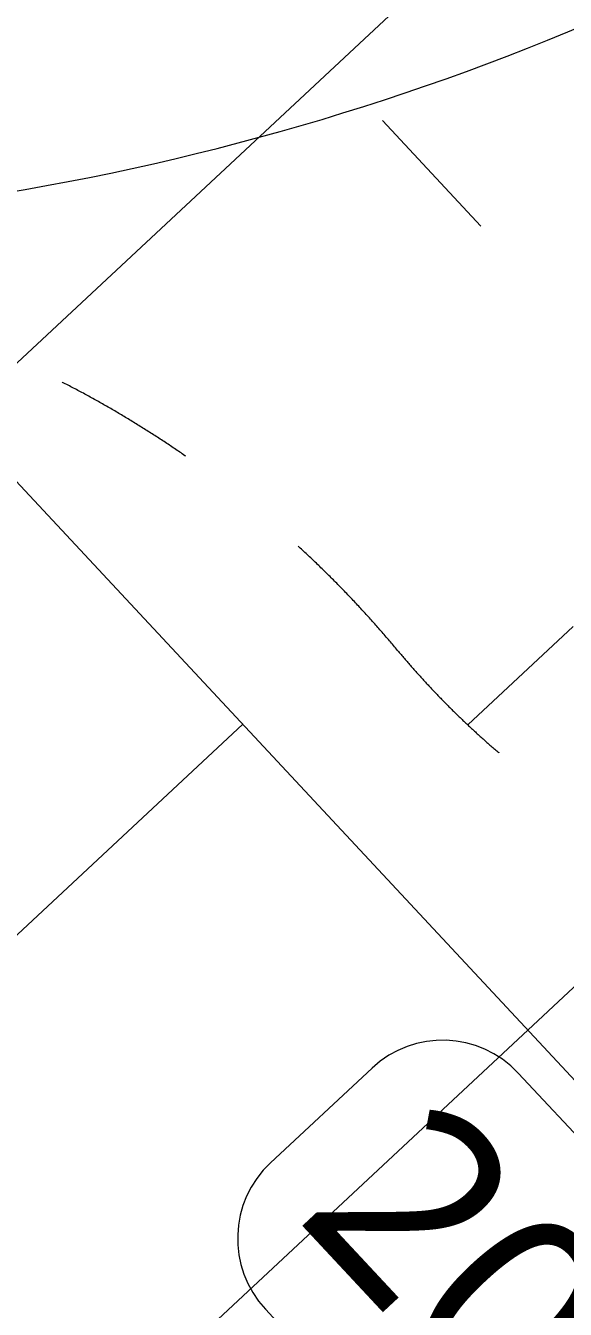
# Model space of a CAD drawing. Header units: millimetres. Extents: x -71377 to 516042, y -145869 to 441446.
# Drawn here: x 164955 to 170572, y 149878 to 163231 of the extents above; entities that cross this region are included whole.
import ezdxf

# ---------------------------------------------------------------- set-up
doc = ezdxf.new("R2010")
doc.units = ezdxf.units.MM
doc.header["$LTSCALE"] = 1000
doc.linetypes.add('_점선_M_', pattern=[3, 1.5, -1.5])
for name, color, linetype, lineweight in [('06', 6, 'Continuous', 5), ('09_HID', 9, '_점선_M_', 5), ('A-fnsh', 5, 'Continuous', 5), ('A-text-2', 7, 'Continuous', 5), ('조경라인_dwg', 8, 'Continuous', 5)]:
    doc.layers.add(name, color=color, linetype=linetype, lineweight=lineweight)
doc.styles.add('나눔고딕_2', font='NanumGothic.ttf', dxfattribs={"height": 2000})

# ---------------------------------------------------------------- blocks, each defined once
blk = doc.blocks.new('조경라인_dwg-6847807-지반층 배치도')
at = {"layer": '06'}
blk.add_arc((160349, 187929), 26800, 278.909, 309.9154, dxfattribs=at)
at = {"layer": '09_HID'}
for p, q in [((169556, 155957), (185379, 170712)), ((168669, 162243), (176672, 153661))]:
    blk.add_line(p, q, dxfattribs=at)
for centre, radius, start, end in [((160267, 149603), 11139, 39.7908, 83.0136), ((175539, 162323), 8736, 219.7908, 310.7339)]:
    blk.add_arc(centre, radius, start, end, dxfattribs=at)
blk = doc.blocks.new('동이름 - 동이름-6850952-지반층 배치도')
at = {"layer": 'A-text-2'}
for p, q in [((-3.023, 1.8), (3.042, 1.8)), ((-4.1, 0.723), (-4.1, -0.721)), ((4.1, 0.742), (4.1, -0.706)), ((-3.021, -1.8), (3.006, -1.8))]:
    blk.add_line(p, q, dxfattribs=at)
for centre, radius, start, end in [((-3.023, 0.723), 1.077, 90, 180), ((3.042, 0.742), 1.058, 0, 90), ((-3.021, -0.721), 1.079, 180, 270), ((3.006, -0.706), 1.094, 270, 360)]:
    blk.add_arc(centre, radius, start, end, dxfattribs=at)

msp = doc.modelspace()

# ---------------------------------------------------------------- linework, layer by layer
at = {"layer": 'A-fnsh'}
for p, q in [((164247.1, 159145.8), (197362.8, 190026.7)), ((195364.1, 176267.1), (170180.4, 152783)), ((159473.1, 164265.3), (175159, 147444.1)), ((167213.8, 155964.4), (164032.4, 152997.7)), ((170180.4, 152783), (164508.8, 147494.1))]:
    msp.add_line(p, q, dxfattribs=at)

# ---------------------------------------------------------------- block references
at = {"layer": 'A-text-2', "xscale": 999.9999999999999, "yscale": 999.9999999999999, "zscale": 999.9999999999999, "rotation": 313.0000000000001}
msp.add_blockref('동이름 - 동이름-6850952-지반층 배치도', (170827.7, 148896.6), dxfattribs=at)
at = {"layer": '조경라인_dwg', "rotation": 8.537736462515947e-07}
msp.add_blockref('조경라인_dwg-6847807-지반층 배치도', (0, 0), dxfattribs=at)

# ---------------------------------------------------------------- texts
at = {"layer": 'A-text-2', "insert": (170783.7, 148896.6), "char_height": 2000, "width": 9522.7, "attachment_point": 5, "rotation": 313, "line_spacing_factor": 1.2, "style": '나눔고딕_2'}
msp.add_mtext('\\pxqc,t6.35,12.7,19.05,25.4,31.75,38.1,44.45,50.8,57.15,63.5,69.85,76.2,82.55,88.9,95.25,101.6,107.95,114.3,120.65,127,133.35,139.7,146.05,152.4,158.75,165.1,171.45,177.8,184.15,190.5,196.85,203.2;{202동}', dxfattribs=at)

doc.saveas('drawing.dxf')
